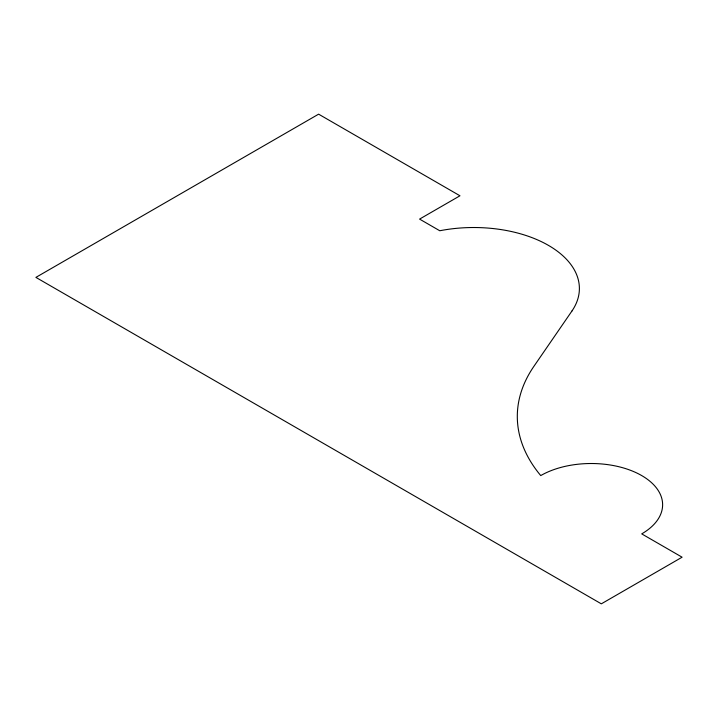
<?xml version="1.0" encoding="UTF-8"?>
<svg xmlns="http://www.w3.org/2000/svg" width="718" height="718" viewBox="0 0 718 718"><rect width="100%" height="100%" fill="white"/><g stroke="black" fill="none" stroke-linecap="round" stroke-linejoin="round"><path stroke-width="1.08" d="M571.932 311.029L533.932 366.288A235.468 135.944 0 0 0 540.744 475.585A71.396 41.222 0 0 1 641.712 475.585A71.396 41.222 0 0 1 641.712 533.878L682.1 557.195L601.325 603.838L35.9 277.39L318.613 114.162L459.969 195.781L419.581 219.098L439.775 230.756A105.654 61.003 0 0 1 550.32 246.489A105.654 61.003 0 0 1 571.932 311.029"/></g></svg>
